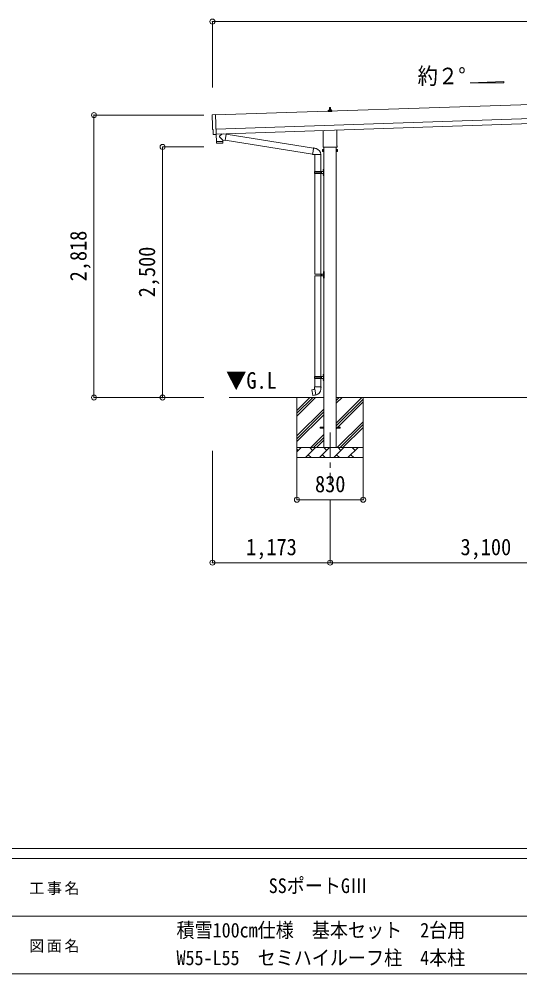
# Model space of a CAD drawing. Units: millimetres at full size, sheet at 1:50; some dimension numbers follow another scale. Extents: x -14053 to 14053, y -9700 to 9700.
# Drawn here: x -717 to 4274, y -9700 to -174 of the extents above; entities that cross this region are included whole.
import ezdxf
from ezdxf.enums import TextEntityAlignment as Align

# ---------------------------------------------------------------- set-up
doc = ezdxf.new("R2010")
doc.units = ezdxf.units.MM
doc.header["$LTSCALE"] = 50
doc.header["$PDMODE"] = 32
doc.header["$PDSIZE"] = 50
doc.linetypes.add('CHAIN1', pattern=[8, 5, -1, 1, -1])
for name, color, linetype, lineweight in [('0-0_0', 7, 'Continuous', 9), ('0-1_Defpoints', 4, 'Continuous', 9), ('0-2_TEXT1', 7, 'Continuous', 9), ('0-6_PARTS1', 6, 'Continuous', 9), ('F-0', 7, 'Continuous', 9)]:
    doc.layers.add(name, color=color, linetype=linetype, lineweight=lineweight)
doc.styles.add('ＭＳ ゴシック', font='')
doc.styles.get('ＭＳ ゴシック').set_extended_font_data('MS Gothic')

msp = doc.modelspace()

# ---------------------------------------------------------------- linework, layer by layer
at = {"layer": '0-0_0'}
for p, q in [((2319.54, -3949.55), (1375.38, -3949.55)), ((2052.04, -3949.55), (2052.04, -4549.55)), ((2052.04, -4134.6), (2237.09, -3949.55)), ((2052.04, -4106.31), (2208.8, -3949.55)), ((2052.04, -4078.03), (2180.52, -3949.55)), ((5419.54, -3949.55), (2444.54, -3949.55)), ((2444.54, -4204.65), (2699.63, -3949.55)), ((2444.54, -4006.66), (2501.64, -3949.55)), ((2444.54, -3978.37), (2473.36, -3949.55)), ((2444.54, -4232.93), (2712.04, -3965.43)), ((2444.54, -4261.22), (2712.04, -3993.72)), ((2712.04, -3949.55), (2712.04, -4549.55)), ((2052.04, -4332.59), (2319.54, -4065.09)), ((2052.04, -4360.87), (2319.54, -4093.37)), ((2052.04, -4389.16), (2319.54, -4121.66)), ((2454.19, -4449.55), (2712.04, -4191.7)), ((2482.48, -4449.55), (2712.04, -4219.99)), ((2510.76, -4449.55), (2712.04, -4248.27)), ((2189.63, -4449.55), (2319.54, -4319.65)), ((2217.92, -4449.55), (2319.54, -4347.93)), ((2246.2, -4449.55), (2319.54, -4376.22)), ((2052.04, -4449.55), (2712.04, -4449.55)), ((2052.04, -4492.44), (2094.93, -4449.55)), ((2066.38, -4478.1), (2052.04, -4463.76)), ((2136.35, -4549.55), (2236.35, -4449.55)), ((2207.8, -4478.1), (2179.24, -4449.55)), ((2277.77, -4549.55), (2377.77, -4449.55)), ((2349.22, -4478.1), (2320.66, -4449.55)), ((2419.19, -4549.55), (2519.19, -4449.55)), ((2490.64, -4478.1), (2462.09, -4449.55)), ((2560.61, -4549.55), (2660.61, -4449.55)), ((2632.06, -4478.1), (2603.51, -4449.55)), ((2708.75, -4449.55), (2712.04, -4446.26)), ((2712.04, -4549.55), (2052.04, -4549.55)), ((2164.9, -4520.99), (2193.46, -4549.55)), ((2306.32, -4520.99), (2334.88, -4549.55)), ((2447.75, -4520.99), (2476.3, -4549.55)), ((2589.17, -4520.99), (2617.72, -4549.55))]:
    msp.add_line(p, q, dxfattribs=at)
at = {"layer": '0-1_Defpoints'}
for p, q in [((6623.4, -951.47), (1240.39, -1130.9)), ((1245.05, -1270.82), (6628.06, -1091.39)), ((1246.72, -1320.79), (6629.73, -1141.36)), ((2363.79, -1095.79), (2363.79, -1088.07)), ((2400.29, -1095.79), (2363.79, -1095.79)), ((2364.17, -1087.29), (2399.9, -1087.29)), ((2364.55, -1087.1), (2371.27, -1085.47)), ((2371.65, -1085.29), (2392.42, -1085.29)), ((2372.04, -1084.5), (2372.04, -1080.29)), ((2373.04, -1080.29), (2391.04, -1080.29)), ((2376.04, -1080.29), (2376.76, -1056.76)), ((2377.76, -1055.79), (2386.31, -1055.79)), ((2387.31, -1056.76), (2388.04, -1080.29)), ((2392.04, -1084.5), (2392.04, -1080.29)), ((2399.52, -1087.1), (2392.8, -1085.47)), ((2400.29, -1095.79), (2400.29, -1088.07)), ((1227.22, -1325.22), (1220.3, -1325.08)), ((2313.74, -1439.78), (2313.74, -1285.23)), ((2450.34, -1280.67), (2450.34, -1439.78)), ((2308.04, -1478.05), (2308.79, -1476.73)), ((2308.04, -1478.05), (2308.04, -1495.05)), ((2308.04, -1495.05), (2308.79, -1496.36)), ((2315.04, -1481.64), (2308.79, -1481.64)), ((2315.04, -1491.46), (2308.79, -1491.46)), ((2315.04, -1496.36), (2308.79, -1496.36)), ((2312.04, -1448.55), (2312.04, -1443.05)), ((2449.97, -1452.05), (2314.1, -1452.05)), ((2317.54, -1495.75), (2315.04, -1495.75)), ((2319.54, -1452.05), (2319.54, -4449.55)), ((2444.54, -4449.55), (2444.54, -1452.05)), ((2446.54, -1495.75), (2449.04, -1495.75)), ((2449.04, -1481.64), (2455.28, -1481.64)), ((2449.04, -1491.46), (2455.28, -1491.46)), ((2449.04, -1496.36), (2455.28, -1496.36)), ((2452.04, -1443.05), (2452.04, -1448.55)), ((2456.04, -1478.05), (2455.28, -1476.73)), ((2456.04, -1495.05), (2455.28, -1496.36)), ((2456.04, -1478.05), (2456.04, -1495.05)), ((2282.04, -4245.05), (2319.54, -4245.05)), ((2282.04, -4254.05), (2282.04, -4245.05)), ((2282.04, -4254.05), (2319.54, -4254.05)), ((2444.54, -4245.05), (2482.04, -4245.05)), ((2444.54, -4254.05), (2482.04, -4254.05)), ((2482.04, -4254.05), (2482.04, -4245.05))]:
    msp.add_line(p, q, dxfattribs=at)
at = {"layer": '0-1_Defpoints', "color": 7, "linetype": 'CHAIN1'}
msp.add_line((2382.04, -4299.55), (2382.04, -4799.55), dxfattribs=at)
at = {"layer": '0-1_Defpoints'}
for points in [[(1208.72, -1128.52), (1240.22, -1125.82), (1246.81, -1323.56)], [(1217.36, -1322.19), (1215.79, -1275.19), (1215.19, -1275.21)], [(1227.96, -1324.92), (1228.6, -1324.26), (1246.85, -1324.56)], [(2315.04, -1496.36), (2315.04, -1476.73), (2308.79, -1476.73)], [(2315.04, -1495.75), (2315.04, -1477.35), (2317.54, -1477.35)], [(2449.04, -1495.75), (2449.04, -1477.35), (2446.54, -1477.35)], [(2449.04, -1496.36), (2449.04, -1476.73), (2455.28, -1476.73)]]:
    msp.add_lwpolyline(points, dxfattribs=at)
for points in [[(2317.54, -1497.05), (2317.54, -1476.05), (2319.54, -1476.05), (2319.54, -1497.05)], [(2446.54, -1497.05), (2446.54, -1476.05), (2444.54, -1476.05), (2444.54, -1497.05)]]:
    msp.add_lwpolyline(points, close=True, dxfattribs=at)
for centre, radius, start, end in [((2364.79, -1088.07), 1, 103.62699, 180), ((2371.04, -1084.5), 1, 283.62699, 0), ((2376.12, -1080.92), 4.13, 90, 171.17633), ((2373.04, -1081.29), 1, 90, 180), ((2377.76, -1056.79), 1, 90, 178.60509), ((2385.37, -1080.29), 4.83, 133.60282, 180), ((2378.7, -1080.29), 4.83, 0, 46.39718), ((2386.31, -1056.79), 1, 1.39491, 90), ((2387.95, -1080.92), 4.13, 8.82367, 90), ((2391.04, -1081.29), 1, 0, 90), ((2393.04, -1084.5), 1, 180, 256.37301), ((2399.29, -1088.07), 1, 0, 76.37301), ((2312.38, -1479.19), 4.34, 145.61575, 214.38425), ((2324.28, -1486.55), 16.24, 162.41205, 197.58795), ((2312.38, -1493.91), 4.34, 145.61575, 214.38425), ((2316.04, -1443.05), 4, 125.09963, 180), ((2316.04, -1448.55), 4, 180, 194.47751), ((2316.04, -1448.55), 4, 194.47751, 241.04498), ((2448.04, -1448.55), 4, 298.95502, 345.52249), ((2448.04, -1443.05), 4, 0, 54.90037), ((2448.04, -1448.55), 4, 345.52249, 0), ((2439.79, -1486.55), 16.24, 342.41205, 17.58795), ((2451.69, -1479.19), 4.34, 325.61575, 34.38425), ((2451.69, -1493.91), 4.34, 325.61575, 34.38425)]:
    msp.add_arc(centre, radius, start, end, dxfattribs=at)
for centre, major_axis, ratio, start_param, end_param in [((1208.98, -1131.51), (-3, -0.1), 0.99863, 4.7647489, 6.2979817), ((-3551.89, -1360.67), (4760.73, 158.69), 0.99863, 6.2686928, 6.2979817), ((1215.05, -1270.81), (-4.4, -0.15), 0.99863, 6.2686928, 7.8539816), ((1220.36, -1322.08), (-2.11, -2.14), 0.9974, 5.5252311, 7.0411395), ((1227.25, -1324.21), (-0.704, -0.714), 0.9974, 0.7579542, 1.5707963)]:
    msp.add_ellipse(centre, major_axis=major_axis, ratio=ratio, start_param=start_param, end_param=end_param, dxfattribs=at)
at = {"layer": '0-2_TEXT1'}
for p, q in [((1246.81, -1323.56), (1246.85, -1324.56)), ((1308.14, -1318.75), (1280.92, -1341.78)), ((1345.83, -1322.04), (1319.91, -1318.35)), ((1345.83, -1322.04), (1336.86, -1385.1)), ((1346.06, -1323.95), (2218.17, -1462.8)), ((1248.85, -1396.77), (1249.51, -1409.8)), ((1310.12, -1410.73), (1252.61, -1412.65)), ((1253.32, -1395.62), (1253.37, -1396.62)), ((1312.38, -1381.62), (1280.89, -1349.11)), ((1308.29, -1393.78), (1308.3, -1394.78)), ((1312.38, -1381.62), (1336.86, -1385.1)), ((1312.38, -1381.62), (1312.78, -1393.63)), ((1336.63, -1383.2), (2207.74, -1521.89)), ((2207.42, -1523.71), (2212.95, -1492.35)), ((2207.42, -1523.71), (2207.82, -1525.96)), ((2207.42, -1523.71), (2212.58, -1524.53)), ((2218.49, -1460.98), (2212.95, -1492.35)), ((2218.49, -1460.98), (2219.63, -1459)), ((2219.63, -1459), (2223.19, -1459.63)), ((2223.19, -1459.63), (2223.61, -1461.97)), ((2238.12, -1464.8), (2239.81, -1466.43)), ((2239.81, -1466.43), (2241.92, -1466.88)), ((2207.82, -1525.96), (2211.38, -1526.59)), ((2211.38, -1526.59), (2212.58, -1524.53)), ((2212.58, -1524.53), (2227.18, -1526.84)), ((2227.18, -1526.84), (2229.39, -1525.86)), ((2289.68, -1526.25), (2228.5, -1526.25)), ((2229.54, -1526.25), (2229.54, -1695.55)), ((2289.54, -1526.25), (2289.54, -1695.55)), ((2226.54, -1697.55), (2276.87, -1697.55)), ((2226.54, -1711.55), (2276.87, -1711.55)), ((2227.54, -1695.55), (2313.54, -1695.55)), ((2227.54, -1695.55), (2227.54, -1697.55)), ((2227.54, -1713.55), (2227.54, -1711.55)), ((2227.54, -1713.55), (2313.54, -1713.55)), ((2229.54, -1713.55), (2229.54, -2718.05)), ((2286.54, -1695.55), (2286.54, -1700.05)), ((2286.54, -1700.05), (2288.54, -1700.05)), ((2286.54, -1713.55), (2286.54, -1709.05)), ((2286.54, -1709.05), (2288.54, -1709.05)), ((2288.54, -1700.05), (2288.54, -1704.55)), ((2288.54, -1709.05), (2288.54, -1704.55)), ((2289.54, -1713.55), (2289.54, -2718.05)), ((2294.54, -1695.55), (2294.54, -1704.55)), ((2294.54, -1700.05), (2297.54, -1700.05)), ((2294.54, -1713.55), (2294.54, -1704.55)), ((2294.54, -1709.05), (2297.54, -1709.05)), ((2297.54, -1700.05), (2297.54, -1704.55)), ((2297.54, -1709.05), (2297.54, -1704.55)), ((2313.23, -1678.4), (2315.28, -1679.4)), ((2314.5, -1676.4), (2315.14, -1676.4)), ((2314.5, -1676.4), (2314.5, -1684.7)), ((2314.5, -1684.7), (2315.14, -1684.7)), ((2315.14, -1676.4), (2315.14, -1684.7)), ((2315.14, -1676.4), (2315.54, -1676.8)), ((2315.14, -1684.7), (2315.54, -1684.3)), ((2315.28, -1679.4), (2315.89, -1680.55)), ((2315.54, -1672.55), (2318.54, -1671.05)), ((2315.54, -1672.55), (2315.54, -1704.55)), ((2315.54, -1676.8), (2315.54, -1684.3)), ((2315.54, -1736.55), (2315.54, -1704.55)), ((2318.54, -1671.05), (2318.54, -1704.55)), ((2318.54, -1671.05), (2319.54, -1671.05)), ((2318.54, -1738.05), (2318.54, -1704.55)), ((2319.54, -1671.05), (2319.54, -1704.55)), ((2319.54, -1738.05), (2319.54, -1704.55)), ((2313.23, -1726.4), (2315.28, -1727.4)), ((2314.5, -1724.4), (2315.14, -1724.4)), ((2314.5, -1724.4), (2314.5, -1732.7)), ((2314.5, -1732.7), (2315.14, -1732.7)), ((2315.14, -1724.4), (2315.14, -1732.7)), ((2315.14, -1724.4), (2315.54, -1724.8)), ((2315.14, -1732.7), (2315.54, -1732.3)), ((2315.28, -1727.4), (2315.89, -1728.55)), ((2315.54, -1724.8), (2315.54, -1732.3)), ((2315.54, -1736.55), (2318.54, -1738.05)), ((2318.54, -1738.05), (2319.54, -1738.05)), ((2229.04, -2720.05), (2279.37, -2720.05)), ((2229.04, -2734.05), (2279.37, -2734.05)), ((2229.54, -2736.04), (2229.54, -3740.55)), ((2230.04, -2718.05), (2316.04, -2718.05)), ((2230.04, -2736.05), (2316.04, -2736.05)), ((2289.04, -2718.05), (2289.04, -2722.55)), ((2289.04, -2722.55), (2291.04, -2722.55)), ((2289.04, -2736.05), (2289.04, -2731.55)), ((2289.04, -2731.55), (2291.04, -2731.55)), ((2289.54, -2736.04), (2289.54, -3740.55)), ((2291.04, -2722.55), (2291.04, -2727.05)), ((2291.04, -2731.55), (2291.04, -2727.05)), ((2297.04, -2718.05), (2297.04, -2727.05)), ((2297.04, -2722.55), (2300.04, -2722.55)), ((2297.04, -2736.05), (2297.04, -2727.05)), ((2297.04, -2731.55), (2300.04, -2731.55)), ((2300.04, -2722.55), (2300.04, -2727.05)), ((2300.04, -2731.55), (2300.04, -2727.05)), ((2315.73, -2700.9), (2317.78, -2701.9)), ((2315.73, -2748.9), (2317.78, -2749.9)), ((2317, -2698.9), (2317.64, -2698.9)), ((2317, -2698.9), (2317, -2707.2)), ((2317, -2707.2), (2317.64, -2707.2)), ((2317, -2746.9), (2317.64, -2746.9)), ((2317, -2746.9), (2317, -2755.2)), ((2317, -2755.2), (2317.64, -2755.2)), ((2317.64, -2698.9), (2317.64, -2707.2)), ((2317.64, -2698.9), (2318.04, -2699.3)), ((2317.64, -2707.2), (2318.04, -2706.8)), ((2317.64, -2746.9), (2317.64, -2755.2)), ((2317.64, -2746.9), (2318.04, -2747.3)), ((2317.64, -2755.2), (2318.04, -2754.8)), ((2317.78, -2701.9), (2318.39, -2703.05)), ((2317.78, -2749.9), (2318.39, -2751.05)), ((2318.04, -2695.05), (2321.04, -2693.55)), ((2318.04, -2695.05), (2318.04, -2727.05)), ((2318.04, -2699.3), (2318.04, -2706.8)), ((2318.04, -2759.05), (2318.04, -2727.05)), ((2318.04, -2747.3), (2318.04, -2754.8)), ((2318.04, -2759.05), (2321.04, -2760.55)), ((2321.04, -2693.55), (2321.04, -2727.05)), ((2321.04, -2693.55), (2322.04, -2693.55)), ((2321.04, -2760.55), (2321.04, -2727.05)), ((2321.04, -2760.55), (2322.04, -2760.55)), ((2322.04, -2693.55), (2322.04, -2727.05)), ((2322.04, -2760.55), (2322.04, -2727.05)), ((2226.54, -3742.55), (2276.87, -3742.55)), ((2226.54, -3756.55), (2276.87, -3756.55)), ((2227.54, -3740.55), (2313.54, -3740.55)), ((2227.54, -3740.55), (2227.54, -3742.55)), ((2227.54, -3758.55), (2227.54, -3756.55)), ((2227.54, -3758.55), (2313.54, -3758.55)), ((2229.54, -3758.55), (2229.54, -3843.47)), ((2286.54, -3740.55), (2286.54, -3745.05)), ((2286.54, -3745.05), (2288.54, -3745.05)), ((2286.54, -3758.55), (2286.54, -3754.05)), ((2286.54, -3754.05), (2288.54, -3754.05)), ((2288.54, -3745.05), (2288.54, -3749.55)), ((2288.54, -3754.05), (2288.54, -3749.55)), ((2289.54, -3758.55), (2289.54, -3843.47)), ((2294.54, -3740.55), (2294.54, -3749.55)), ((2294.54, -3745.05), (2297.54, -3745.05)), ((2294.54, -3758.55), (2294.54, -3749.55)), ((2294.54, -3754.05), (2297.54, -3754.05)), ((2297.54, -3745.05), (2297.54, -3749.55)), ((2297.54, -3754.05), (2297.54, -3749.55)), ((2313.23, -3723.4), (2315.28, -3724.4)), ((2313.23, -3771.4), (2315.28, -3772.4)), ((2314.5, -3721.4), (2315.14, -3721.4)), ((2314.5, -3721.4), (2314.5, -3729.7)), ((2314.5, -3729.7), (2315.14, -3729.7)), ((2314.5, -3769.4), (2315.14, -3769.4)), ((2314.5, -3769.4), (2314.5, -3777.7)), ((2314.5, -3777.7), (2315.14, -3777.7)), ((2315.14, -3721.4), (2315.14, -3729.7)), ((2315.14, -3721.4), (2315.54, -3721.8)), ((2315.14, -3729.7), (2315.54, -3729.3)), ((2315.14, -3769.4), (2315.14, -3777.7)), ((2315.14, -3769.4), (2315.54, -3769.8)), ((2315.14, -3777.7), (2315.54, -3777.3)), ((2315.28, -3724.4), (2315.89, -3725.55)), ((2315.28, -3772.4), (2315.89, -3773.55)), ((2315.54, -3717.55), (2318.54, -3716.05)), ((2315.54, -3717.55), (2315.54, -3749.55)), ((2315.54, -3721.8), (2315.54, -3729.3)), ((2315.54, -3781.55), (2315.54, -3749.55)), ((2315.54, -3769.8), (2315.54, -3777.3)), ((2315.54, -3781.55), (2318.54, -3783.05)), ((2318.54, -3716.05), (2318.54, -3749.55)), ((2318.54, -3716.05), (2319.54, -3716.05)), ((2318.54, -3783.05), (2318.54, -3749.55)), ((2318.54, -3783.05), (2319.54, -3783.05)), ((2319.54, -3716.05), (2319.54, -3749.55)), ((2319.54, -3783.05), (2319.54, -3749.55)), ((2201.08, -3871.93), (2200.27, -3873.1)), ((2200.27, -3873.1), (2209.89, -3927.65)), ((2228.94, -3866.68), (2201.08, -3871.93)), ((2213.82, -3869.32), (2213.61, -3869.57)), ((2227.69, -3843.47), (2225.54, -3844.26)), ((2225.54, -3844.26), (2225.54, -3847.87)), ((2225.54, -3847.87), (2227.78, -3848.69)), ((2227.69, -3843.47), (2259.54, -3843.47)), ((2227.69, -3843.47), (2227.78, -3848.69)), ((2227.78, -3848.69), (2228.03, -3863.47)), ((2228.03, -3863.47), (2229.39, -3865.47)), ((2239.3, -3923.97), (2229.16, -3866.5)), ((2229.19, -3865.68), (2229.19, -3866.38)), ((2229.39, -3865.47), (2229.35, -3865.48)), ((2291.39, -3843.47), (2259.54, -3843.47)), ((2289.72, -3865.42), (2289.65, -3867.58)), ((2291.04, -3863.47), (2289.72, -3865.42)), ((2293.54, -3847.87), (2291.29, -3848.69)), ((2291.39, -3843.47), (2293.54, -3844.26)), ((2293.54, -3844.26), (2293.54, -3847.87)), ((2223.91, -3926.57), (2223.63, -3926.41)), ((2239.6, -3924.74), (2239.36, -3924.07))]:
    msp.add_line(p, q, dxfattribs=at)
for points in [[(1246.45, -1324.56), (1248.82, -1395.77), (1312.78, -1393.63)], [(1313.02, -1407.69), (1312.82, -1394.63), (1248.85, -1396.77)], [(2218.49, -1460.98), (2223.61, -1461.97), (2238.12, -1464.8)], [(2313.23, -1682.7), (2315.28, -1681.7), (2315.89, -1680.55)], [(2313.23, -1730.7), (2315.28, -1729.7), (2315.89, -1728.55)], [(2315.73, -2705.2), (2317.78, -2704.2), (2318.39, -2703.05)], [(2315.73, -2753.2), (2317.78, -2752.2), (2318.39, -2751.05)], [(2313.23, -3727.7), (2315.28, -3726.7), (2315.89, -3725.55)], [(2313.23, -3775.7), (2315.28, -3774.7), (2315.89, -3773.55)], [(2216.06, -3869.1), (2215.78, -3868.95), (2213.82, -3869.32)], [(2291.39, -3843.47), (2291.29, -3848.69), (2291.04, -3863.47)], [(2239.03, -3923.88), (2211.05, -3928.48), (2209.89, -3927.65)], [(2226.1, -3926), (2225.88, -3926.24), (2223.91, -3926.57)]]:
    msp.add_lwpolyline(points, dxfattribs=at)
for centre, radius, start, end in [((1252.51, -1409.65), 3, 182.90915, 271.95747), ((1284.31, -1345.46), 5, 132.56466, 226.88314), ((1310.02, -1407.73), 3, 271.90915, 0.90915), ((2229.39, -1525.86), 60.3, 359.62495, 78), ((2275.29, -1704.55), 49.25, 171.82876, 180.00002), ((2275.29, -1704.55), 49.25, 180.00002, 188.17127), ((2276.87, -1695.55), 2, 270, 359.99998), ((2276.87, -1713.55), 2, 0.00005, 90.00004), ((2318.83, -1680.55), 6, 136.21765, 223.78235), ((2313.54, -1693.55), 2, 270, 359.99998), ((2313.54, -1715.55), 2, 0.00005, 90.00004), ((2318.83, -1728.55), 6, 136.21765, 223.78235), ((2279.37, -2718.05), 2, 270, 359.99998), ((2279.37, -2736.05), 2, 0.00005, 90.00004), ((2321.33, -2703.05), 6, 136.21765, 223.78235), ((2321.33, -2751.05), 6, 136.21765, 223.78235), ((2316.04, -2716.05), 2, 270, 359.99998), ((2316.04, -2738.05), 2, 0.00005, 90.00004), ((2275.29, -3749.55), 49.25, 171.82876, 180.00002), ((2275.29, -3749.55), 49.25, 180.00002, 188.17127), ((2276.87, -3740.55), 2, 270, 359.99998), ((2276.87, -3758.55), 2, 0.00005, 90.00004), ((2318.83, -3725.55), 6, 136.21765, 223.78235), ((2318.83, -3773.55), 6, 136.21765, 223.78235), ((2313.54, -3738.55), 2, 270, 359.99998), ((2313.54, -3760.55), 2, 0.00005, 90.00004), ((2228.89, -3866.38), 0.3, 280.66842, 0), ((2229.39, -3865.68), 0.2, 100, 180), ((2229.39, -3865.47), 60.3, 279.96938, 358), ((2239.08, -3924.18), 0.3, 20, 99.33158), ((2239.79, -3924.67), 0.2, 200, 279.96938)]:
    msp.add_arc(centre, radius, start, end, dxfattribs=at)
at = {"layer": '0-6_PARTS1'}
for p, q in [((1209.04, -199.32), (1209.04, -855.95)), ((1209.04, -199.32), (6659.04, -199.32)), ((29.4, -1131.5), (1124.01, -1131.5)), ((29.4, -3949.55), (29.4, -1131.5)), ((713.15, -1449.55), (1124.01, -1449.55)), ((713.15, -3949.55), (713.15, -1449.55)), ((29.4, -3949.55), (1124.01, -3949.55)), ((713.15, -3949.55), (1124.01, -3949.55)), ((1209.04, -5597.38), (1209.04, -4482.78)), ((2052.04, -4969.33), (2052.04, -4549.55)), ((2712.04, -4969.33), (2712.04, -4549.55)), ((2052.04, -4969.33), (2712.04, -4969.33)), ((2382.04, -5597.38), (2382.04, -4969.33)), ((1209.04, -5597.38), (2382.04, -5597.38)), ((2382.04, -5597.38), (5482.04, -5597.38))]:
    msp.add_line(p, q, dxfattribs=at)
at = {"layer": '0-6_PARTS1', "color": 4}
for p, q in [((3776.72, -809.36), (4112.72, -796.94)), ((4112.72, -809.36), (3776.72, -809.36)), ((4112.72, -796.94), (4112.72, -809.36))]:
    msp.add_line(p, q, dxfattribs=at)
at = {"layer": '0-6_PARTS1'}
for p in [(1209.04, -199.32), (29.4, -1131.5), (713.15, -1449.55), (29.4, -3949.55), (713.15, -3949.55), (2052.04, -4969.33), (2712.04, -4969.33), (1209.04, -5597.38), (2382.04, -5597.38)]:
    msp.add_point(p, dxfattribs=at)
at = {"layer": 'F-0', "color": 5, "lineweight": 5}
for p, q in [((-14053.43, -8450), (13346.57, -8450)), ((-14053.43, -8550), (8901.98, -8550)), ((-5748.03, -9125), (4501.97, -9125)), ((-14053.43, -9700), (13346.57, -9700))]:
    msp.add_line(p, q, dxfattribs=at)

# ---------------------------------------------------------------- texts
at = {"layer": '0-0_0', "style": 'ＭＳ ゴシック', "width": 0.9}
msp.add_text('▼G.L', height=165, dxfattribs=at).set_placement((1345.42, -3911.1), align=Align.BOTTOM_LEFT)
at = {"layer": '0-6_PARTS1', "color": 7, "style": 'ＭＳ ゴシック', "width": 0.9}
for s, p in [('約２°', (3254.42, -873.85)), ('830', (2232.04, -4944.33)), ('1,173', (1545.54, -5572.38)), ('3,100', (3682.04, -5572.38))]:
    msp.add_text(s, height=165, dxfattribs=at).set_placement(p, align=Align.BOTTOM_LEFT)
for s, p in [('2,818', (4.4, -2790.52)), ('2,500', (688.15, -2949.55))]:
    msp.add_text(s, height=165, rotation=90, dxfattribs=at).set_placement(p, align=Align.BOTTOM_LEFT)
at = {"layer": 'F-0', "style": 'ＭＳ ゴシック', "width": 0.9}
for s, p in [('SSポートGⅢ', (1770.72, -8937.5)), ('積雪100cm仕様\u3000基本セット\u30002台用', (851.97, -9380.76)), ('W55-L55\u3000セミハイルーフ柱\u30004本柱', (851.97, -9656.45))]:
    msp.add_text(s, height=146.6, dxfattribs=at).set_placement(p, align=Align.BOTTOM_LEFT)
at = {"layer": 'F-0', "char_height": 110, "attachment_point": 7, "style": 'ＭＳ ゴシック'}
for s, insert in [('\\T1.17;工事名', (-616.19, -8912.5)), ('\\T1.17;図面名', (-616.19, -9487.5))]:
    msp.add_mtext(s, dxfattribs=dict(at, insert=insert))

doc.saveas('drawing.dxf')
